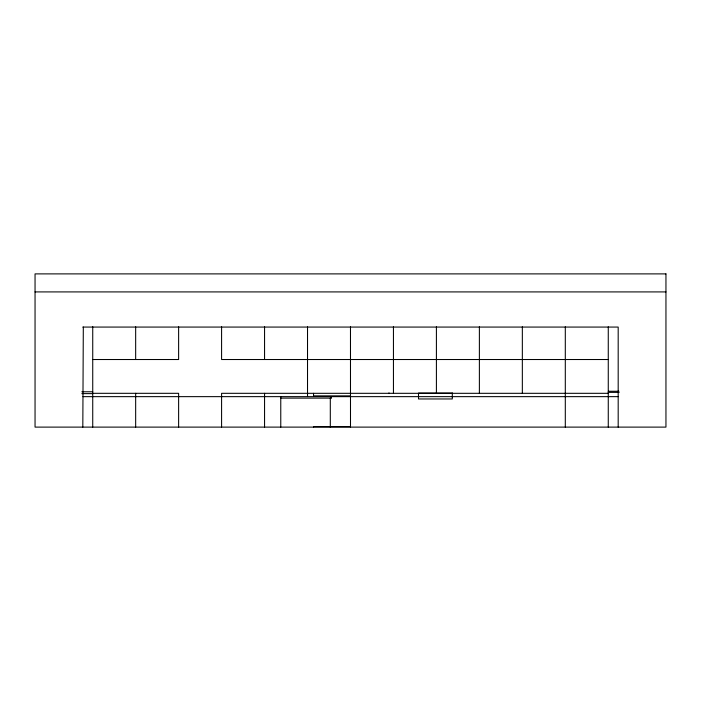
<?xml version="1.0" encoding="UTF-8"?>
<svg xmlns="http://www.w3.org/2000/svg" width="701" height="701" viewBox="0 0 701 701"><rect width="100%" height="100%" fill="white"/><g stroke="black" fill="none" stroke-linecap="round" stroke-linejoin="round"><path stroke-width="1.05" d="M82.814 427.111L83.314 327.069M35.05 291.914L665.95 291.914M82.814 327.069L618.186 327.069L618.186 427.111M92.734 359.517L178.624 359.517L178.624 326.806M608.266 359.517L221.586 359.517L221.586 326.806M608.266 391.254L618.948 391.254M81.851 391.78L92.734 391.78M608.266 392.367L619.149 392.367M92.734 393.314L178.624 393.314L178.624 427.111M608.266 393.314L221.586 393.314L221.586 427.111M81.851 393.62L92.734 393.62M350.5 395.863L313.531 395.863L313.531 393.314M82.972 396.643L618.186 396.643M280.768 398.115L331.152 398.115L331.152 396.643M350.5 426.602L313.531 426.602L313.531 427.111M331.152 398.115L330.302 398.098L330.302 427.111M608.266 326.806L608.266 427.111M565.304 326.806L565.304 427.111M522.341 326.806L522.341 393.314M479.379 326.806L479.379 393.314M436.408 326.806L436.408 393.314M393.445 326.806L393.445 393.314M388.985 392.867L388.985 393.314M350.482 326.806L350.5 427.111M307.52 326.806L307.52 396.582M280.768 396.643L280.768 427.111M264.557 326.806L264.557 359.517M264.557 393.314L264.557 427.111M135.661 326.806L135.661 359.517M135.661 393.314L135.661 427.111M92.734 326.648L92.734 427.111M665.95 273.889L35.05 273.889L35.05 427.111L665.95 427.111L665.95 273.889M452.303 393.086L418.506 393.086L418.506 398.965L452.303 398.965L452.303 393.086"/></g></svg>
